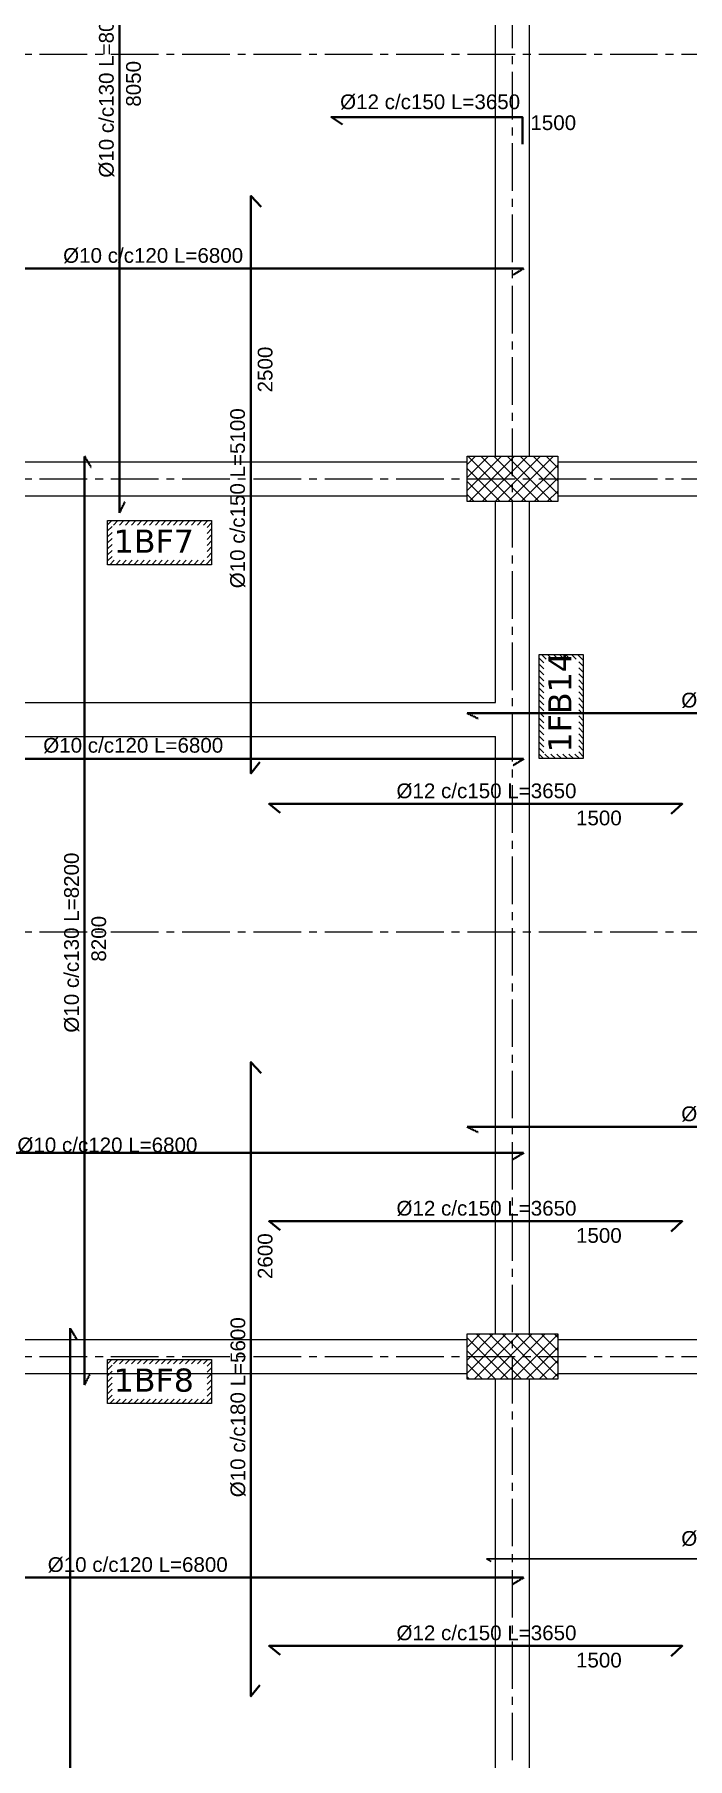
# Model space of a CAD drawing. Header units: inches. Extents: x -26151 to 62940, y -10194 to 246332.
# Drawn here: x -4550 to -3973, y 117471 to 118994 of the extents above; entities that cross this region are included whole.
import ezdxf

# ---------------------------------------------------------------- set-up
doc = ezdxf.new("R2010")
doc.units = ezdxf.units.IN
doc.header["$LTSCALE"] = 0.7
doc.header["$MEASUREMENT"] = 0
for name, pattern in [('ACAD_ISO10W100', [18, 12, -3, 0, -3]), ('CENTER2', [1.125, 0.75, -0.125, 0.125, -0.125]), ('DASHED2', [0.375, 0.25, -0.125])]:
    doc.linetypes.add(name, pattern=pattern)
doc.layers.get('0').update_dxf_attribs({"lineweight": 13})
doc.layers.get('Defpoints').update_dxf_attribs({"lineweight": 5})
for name, color, linetype, lineweight in [('axis', 254, 'ACAD_ISO10W100', 9), ('BEAM', 5, 'Continuous', 0), ('COLUMN', 4, 'Continuous', 20), ('hach', 9, 'Continuous', 9), ('hach 1', 254, 'Continuous', 9), ('hatch', 9, 'Continuous', 9), ('TEXT', 3, 'Continuous', 25), ('top renforcment', 7, 'Continuous', 40)]:
    doc.layers.add(name, color=color, linetype=linetype, lineweight=lineweight)
doc.styles.add('romanc', font='verdana.ttf', dxfattribs={"height": 250})
doc.styles.get("Standard").update_dxf_attribs({"font": 'arial.ttf', "height": 13})
doc.dimstyles.get("Standard").update_dxf_attribs({"dimtxt": 13, "dimasz": 5, "dimexe": 0.18, "dimexo": 0.0625, "dimgap": 6, "dimtad": 1, "dimdec": 0, "dimlfac": 10, "dimzin": 0, "dimdsep": 46, "dimtxsty": 'Standard', "dimblk": 'ARCHTICK', "dimcen": 0.09, "dimse1": 1, "dimse2": 1, "dimclrd": 1, "dimclre": 7, "dimclrt": 3, "dimadec": 0, "dimazin": 0, "dimtfac": 1, "dimtdec": 0, "dimtix": 1, "dimtofl": 0, "dimtmove": 0, "dimatfit": 3, "dimldrblk": 'ARCHTICK', "dimfxl": 0, "dimtolj": 1, "dimtzin": 0, "dimarcsym": 0})

# ---------------------------------------------------------------- blocks, each defined once
blk = doc.blocks.new('*D27')
at = {"layer": 'Defpoints', "color": 0, "transparency": 16777216}
for p in [(-4127.5, 118288.9, -26473), (-3977.5, 118288.9, -40395.4), (-3977.5, 118288.9)]:
    blk.add_point(p, dxfattribs=at)
at = {"layer": 'TEXT', "color": 3, "transparency": 16777216, "insert": (-4051.1, 118301.6), "char_height": 13, "attachment_point": 5}
blk.add_mtext('\\A1;1500', dxfattribs=at)
blk = doc.blocks.new('_ArchTick')
at = {"color": 0, "linetype": 'ByBlock', "lineweight": 0, "const_width": 0.15}
blk.add_lwpolyline([(-0.5, -0.5), (0.5, 0.5)], dxfattribs=at)
blk = doc.blocks.new('*D28')
at = {"layer": 'Defpoints', "color": 0, "transparency": 16777216}
for p in [(-4342.5, 118314.1), (-3977.5, 118314.1), (-3977.5, 118312.4)]:
    blk.add_point(p, dxfattribs=at)
at = {"layer": 'TEXT', "color": 3, "transparency": 16777216, "insert": (-4150.4, 118325.4), "char_height": 13, "attachment_point": 5}
blk.add_mtext('\\A1;%%C12 c/c150 L=3650', dxfattribs=at)
blk = doc.blocks.new('*D30')
at = {"layer": 'Defpoints', "color": 0, "transparency": 16777216}
for p in [(-4127.5, 117920.3, -26473), (-3977.5, 117920.3, -40395.4), (-3977.5, 117920.3)]:
    blk.add_point(p, dxfattribs=at)
at = {"layer": 'TEXT', "color": 3, "transparency": 16777216, "insert": (-4051.1, 117932.9), "char_height": 13, "attachment_point": 5}
blk.add_mtext('\\A1;1500', dxfattribs=at)
blk = doc.blocks.new('*D33')
at = {"layer": 'Defpoints', "color": 0, "transparency": 16777216}
for p in [(-4127.5, 117545.3, -26473), (-3977.5, 117545.3, -40395.4), (-3977.5, 117545.3)]:
    blk.add_point(p, dxfattribs=at)
at = {"layer": 'TEXT', "color": 3, "transparency": 16777216, "insert": (-4051.1, 117557.9), "char_height": 13, "attachment_point": 5}
blk.add_mtext('\\A1;1500', dxfattribs=at)
blk = doc.blocks.new('*D34')
at = {"layer": 'Defpoints', "color": 0, "transparency": 16777216}
for p in [(-4342.5, 117570.5), (-3977.5, 117570.5), (-3977.5, 117568.8)]:
    blk.add_point(p, dxfattribs=at)
at = {"layer": 'TEXT', "color": 3, "transparency": 16777216, "insert": (-4150.4, 117581.8), "char_height": 13, "attachment_point": 5}
blk.add_mtext('\\A1;%%C12 c/c150 L=3650', dxfattribs=at)
blk = doc.blocks.new('*D57')
at = {"layer": 'Defpoints', "color": 0, "lineweight": 30, "transparency": 16777216}
for p in [(-4167.5, 118394.2), (-3652.5, 118394.2, -38935.3), (-3652.5, 118392.5)]:
    blk.add_point(p, dxfattribs=at)
at = {"layer": 'TEXT', "color": 3, "transparency": 16777216, "insert": (-3898.8, 118405.5), "char_height": 13, "attachment_point": 5}
blk.add_mtext('\\A1;%%C10 c/c120 L=4900', dxfattribs=at)
blk = doc.blocks.new('*D59')
at = {"layer": 'Defpoints', "color": 0, "lineweight": 30, "transparency": 16777216}
for p in [(-4167.5, 118028.9), (-3652.5, 118028.9, -38935.3), (-3652.5, 118027.2)]:
    blk.add_point(p, dxfattribs=at)
at = {"layer": 'TEXT', "color": 3, "transparency": 16777216, "insert": (-3898.8, 118040.2), "char_height": 13, "attachment_point": 5}
blk.add_mtext('\\A1;%%C10 c/c120 L=4900', dxfattribs=at)
blk = doc.blocks.new('*D62')
at = {"layer": 'Defpoints', "color": 0, "lineweight": 15, "transparency": 16777216}
for p in [(-4167.5, 117653.9), (-3652.5, 117653.9, -38935.3), (-3652.5, 117652.2)]:
    blk.add_point(p, dxfattribs=at)
at = {"layer": 'TEXT', "color": 3, "transparency": 16777216, "insert": (-3898.8, 117665.2), "char_height": 13, "attachment_point": 5}
blk.add_mtext('\\A1;%%C10 c/c120 L=4900', dxfattribs=at)
blk = doc.blocks.new('*D76')
at = {"layer": 'Defpoints', "color": 0, "transparency": 16777216}
for p in [(-4333.3, 118086.1, -26473), (-4333.3, 118086.1), (-4333.3, 117826.1, -26473)]:
    blk.add_point(p, dxfattribs=at)
at = {"layer": 'TEXT', "color": 3, "transparency": 16777216, "insert": (-4345.9, 117914.7), "char_height": 13, "attachment_point": 5, "rotation": 90}
blk.add_mtext('\\A1;2600', dxfattribs=at)
blk = doc.blocks.new('*D77')
at = {"layer": 'Defpoints', "color": 0, "transparency": 16777216}
for p in [(-4358.5, 118086.1, 13922.4), (-4356.8, 118086.1), (-4358.5, 117526.1)]:
    blk.add_point(p, dxfattribs=at)
at = {"layer": 'TEXT', "color": 3, "transparency": 16777216, "insert": (-4369.8, 117781.3), "char_height": 13, "attachment_point": 5, "rotation": 90}
blk.add_mtext('\\A1;%%C10 c/c180 L=5600', dxfattribs=at)
blk = doc.blocks.new('*D80')
at = {"layer": 'Defpoints', "color": 0, "transparency": 16777216}
for p in [(-4333.3, 118851.1, -26473), (-4333.3, 118851.1), (-4333.3, 118601.1, -26473)]:
    blk.add_point(p, dxfattribs=at)
at = {"layer": 'TEXT', "color": 3, "transparency": 16777216, "insert": (-4345.9, 118697.7), "char_height": 13, "attachment_point": 5, "rotation": 90}
blk.add_mtext('\\A1;2500', dxfattribs=at)
blk = doc.blocks.new('*D81')
at = {"layer": 'Defpoints', "color": 0, "transparency": 16777216}
for p in [(-4358.5, 118851.1, 13922.4), (-4357.1, 118851.1), (-4358.5, 118341.1, -14106)]:
    blk.add_point(p, dxfattribs=at)
at = {"layer": 'TEXT', "color": 3, "transparency": 16777216, "insert": (-4370.1, 118584), "char_height": 13, "attachment_point": 5, "rotation": 90}
blk.add_mtext('\\A1;%%C10 c/c150 L=5100', dxfattribs=at)
blk = doc.blocks.new('*D95')
at = {"layer": 'Defpoints', "color": 0, "transparency": 16777216}
for p in [(-4493.1, 117851.1, -59863), (-4493.1, 117851.1), (-4493.1, 116891.1, -59863)]:
    blk.add_point(p, dxfattribs=at)
at = {"layer": 'TEXT', "color": 3, "transparency": 16777216, "insert": (-4505.7, 117360.6), "char_height": 13, "attachment_point": 5, "rotation": 90}
blk.add_mtext('\\A1;9600', dxfattribs=at)
blk = doc.blocks.new('*D96')
at = {"layer": 'Defpoints', "color": 0, "transparency": 16777216}
for p in [(-4518.2, 117851.1, -19467.6), (-4516.5, 117851.1), (-4518.2, 116891, -40395.4)]:
    blk.add_point(p, dxfattribs=at)
at = {"layer": 'TEXT', "color": 3, "transparency": 16777216, "insert": (-4529.5, 117357.3), "char_height": 13, "attachment_point": 5, "rotation": 90}
blk.add_mtext('\\A1;%%C10 c/c130 L=9600', dxfattribs=at)
blk = doc.blocks.new('*D98')
at = {"layer": 'Defpoints', "color": 0, "transparency": 16777216}
for p in [(-3945.6, 117851.1, -19467.6), (-3943.9, 117851.1), (-3945.6, 116891, -40395.4)]:
    blk.add_point(p, dxfattribs=at)
at = {"layer": 'TEXT', "color": 3, "transparency": 16777216, "insert": (-3956.9, 117357.3), "char_height": 13, "attachment_point": 5, "rotation": 90}
blk.add_mtext('\\A1;%%C10 c/c130 L=9600', dxfattribs=at)
blk = doc.blocks.new('*D101')
at = {"layer": 'Defpoints', "color": 0, "transparency": 16777216}
for p in [(-4480.3, 118621.1, -59863), (-4480.3, 118621.1), (-4480.3, 117801.1, -59863)]:
    blk.add_point(p, dxfattribs=at)
at = {"layer": 'TEXT', "color": 3, "transparency": 16777216, "insert": (-4492.9, 118195), "char_height": 13, "attachment_point": 5, "rotation": 90}
blk.add_mtext('\\A1;8200', dxfattribs=at)
blk = doc.blocks.new('*D102')
at = {"layer": 'Defpoints', "color": 0, "transparency": 16777216}
for p in [(-4505.5, 118621.1, -19467.6), (-4503.8, 118621.1), (-4505.5, 117801, -40395.4)]:
    blk.add_point(p, dxfattribs=at)
at = {"layer": 'TEXT', "color": 3, "transparency": 16777216, "insert": (-4516.8, 118191.6), "char_height": 13, "attachment_point": 5, "rotation": 90}
blk.add_mtext('\\A1;%%C10 c/c130 L=8200', dxfattribs=at)
blk = doc.blocks.new('*D107')
at = {"layer": 'Defpoints', "color": 0, "transparency": 16777216}
for p in [(-4449.5, 119376.1, -59863), (-4449.5, 119376.1), (-4449.5, 118571.1, -59863)]:
    blk.add_point(p, dxfattribs=at)
at = {"layer": 'TEXT', "color": 3, "transparency": 16777216, "insert": (-4462.2, 118950), "char_height": 13, "attachment_point": 5, "rotation": 90}
blk.add_mtext('\\A1;8050', dxfattribs=at)
blk = doc.blocks.new('*D108')
at = {"layer": 'Defpoints', "color": 0, "transparency": 16777216}
for p in [(-4474.7, 119376.1, -19467.6), (-4473, 119376.1), (-4474.7, 118571, -40395.4)]:
    blk.add_point(p, dxfattribs=at)
at = {"layer": 'TEXT', "color": 3, "transparency": 16777216, "insert": (-4486, 118946.6), "char_height": 13, "attachment_point": 5, "rotation": 90}
blk.add_mtext('\\A1;%%C10 c/c130 L=8050', dxfattribs=at)
blk = doc.blocks.new('*D117')
at = {"layer": 'Defpoints', "color": 0, "transparency": 16777216}
for p in [(-4167.8, 118902.9, -26473), (-4017.8, 118902.9, -40395.4), (-4017.8, 118902.9)]:
    blk.add_point(p, dxfattribs=at)
at = {"layer": 'TEXT', "color": 3, "transparency": 16777216, "insert": (-4091.4, 118915.6), "char_height": 13, "attachment_point": 5}
blk.add_mtext('\\A1;1500', dxfattribs=at)
blk = doc.blocks.new('*D124')
at = {"layer": 'Defpoints', "color": 0, "transparency": 16777216}
for p in [(-4342.5, 117945.5), (-3977.5, 117945.5), (-3977.5, 117943.8)]:
    blk.add_point(p, dxfattribs=at)
at = {"layer": 'TEXT', "color": 3, "transparency": 16777216, "insert": (-4150.4, 117956.8), "char_height": 13, "attachment_point": 5}
blk.add_mtext('\\A1;%%C12 c/c150 L=3650', dxfattribs=at)
blk = doc.blocks.new('*D1353')
at = {"layer": 'Defpoints', "color": 0, "transparency": 16777216}
for p in [(-4392.3, 118922.6), (-4027.3, 118922.6), (-4027.3, 118920.9)]:
    blk.add_point(p, dxfattribs=at)
at = {"layer": 'TEXT', "color": 3, "transparency": 16777216, "insert": (-4200.2, 118933.9), "char_height": 13, "attachment_point": 5}
blk.add_mtext('\\A1;%%C12 c/c150 L=3650', dxfattribs=at)
blk = doc.blocks.new('*D1359')
at = {"layer": 'Defpoints', "color": 0, "transparency": 16777216}
for p in [(-4835.2, 118786.9), (-4160.2, 118786.9, -19467.6), (-4160.2, 118785.2)]:
    blk.add_point(p, dxfattribs=at)
at = {"layer": 'TEXT', "color": 3, "transparency": 16777216, "insert": (-4444.9, 118798.2), "char_height": 13, "attachment_point": 5}
blk.add_mtext('\\A1;%%C10 c/c120 L=6800', dxfattribs=at)
blk = doc.blocks.new('*D1360')
at = {"layer": 'Defpoints', "color": 0, "transparency": 16777216}
for p in [(-4875.6, 118001.4), (-4200.5, 118001.4, -19467.6), (-4200.5, 117999.7)]:
    blk.add_point(p, dxfattribs=at)
at = {"layer": 'TEXT', "color": 3, "transparency": 16777216, "insert": (-4485.3, 118012.7), "char_height": 13, "attachment_point": 5}
blk.add_mtext('\\A1;%%C10 c/c120 L=6800', dxfattribs=at)
blk = doc.blocks.new('*D1361')
at = {"layer": 'Defpoints', "color": 0, "transparency": 16777216}
for p in [(-4848.8, 117630.8), (-4173.8, 117630.8, -19467.6), (-4173.8, 117629.1)]:
    blk.add_point(p, dxfattribs=at)
at = {"layer": 'TEXT', "color": 3, "transparency": 16777216, "insert": (-4458.5, 117642.1), "char_height": 13, "attachment_point": 5}
blk.add_mtext('\\A1;%%C10 c/c120 L=6800', dxfattribs=at)
blk = doc.blocks.new('*D1369')
at = {"layer": 'Defpoints', "color": 0, "lineweight": 30, "transparency": 16777216}
for p in [(-4852.8, 118354.3), (-4177.8, 118354.3, -19467.6), (-4177.8, 118352.6)]:
    blk.add_point(p, dxfattribs=at)
at = {"layer": 'TEXT', "color": 3, "transparency": 16777216, "insert": (-4462.5, 118365.6), "char_height": 13, "attachment_point": 5}
blk.add_mtext('\\A1;%%C10 c/c120 L=6800', dxfattribs=at)

msp = doc.modelspace()

# ---------------------------------------------------------------- hatches: boundary and pattern name
at = {"layer": 'hach 1', "linetype": 'ByBlock'}
h = msp.add_hatch(dxfattribs=at)
h.set_pattern_fill('ANSI31', color=256, scale=30, style=0)
h.set_pattern_definition([(45, (7972.2234, -1113.8168), (-2.65165043, 2.65165043), [])])
h.paths.add_polyline_path([(-4393.23, 118564.35), (-4485.17, 118564.35), (-4485.17, 118525.35), (-4393.23, 118525.35)])
h.paths.add_polyline_path([(-4397.23, 118560.35), (-4397.23, 118529.35), (-4481.17, 118529.35), (-4481.17, 118560.35)], flags=16)
h = msp.add_hatch(dxfattribs=at)
h.set_pattern_fill('ANSI31', color=256, scale=30, angle=90, style=0)
h.set_pattern_definition([(135, (115574.3223, 130811.4942), (-2.65165043, -2.65165043), [])])
h.paths.add_polyline_path([(-4103.85, 118446.04), (-4103.85, 118354.1), (-4064.85, 118354.1), (-4064.85, 118446.04)])
h.paths.add_polyline_path([(-4099.85, 118442.04), (-4068.85, 118442.04), (-4068.85, 118358.1), (-4099.85, 118358.1)], flags=16)
h = msp.add_hatch(dxfattribs=at)
h.set_pattern_fill('ANSI31', color=256, scale=30, style=0)
h.set_pattern_definition([(45, (7972.2234, -1854.6633), (-2.65165043, 2.65165043), [])])
h.paths.add_polyline_path([(-4393.23, 117823.5), (-4485.17, 117823.5), (-4485.17, 117784.5), (-4393.23, 117784.5)])
h.paths.add_polyline_path([(-4397.23, 117819.5), (-4397.23, 117788.5), (-4481.17, 117788.5), (-4481.17, 117819.5)], flags=16)
at = {"layer": 'hatch', "ltscale": 0.5}
h = msp.add_hatch(dxfattribs=at)
h.set_pattern_fill('NET', color=256, scale=65, angle=45, style=0)
h.set_pattern_definition([(45, (-467327.696, -142612.6286), (-5.7452426, 5.7452426), []), (135, (-467327.696, -142612.6286), (-5.7452426, -5.7452426), [])])
h.paths.add_polyline_path([(-4167.5, 118621.08), (-4087.5, 118621.08), (-4087.5, 118581.08), (-4167.5, 118581.08)])
h = msp.add_hatch(dxfattribs=at)
h.set_pattern_fill('NET', color=256, scale=65, angle=45, style=0)
h.set_pattern_definition([(45, (-467327.696, -142587.6286), (-5.7452426, 5.7452426), []), (135, (-467327.696, -142587.6286), (-5.7452426, -5.7452426), [])])
h.paths.add_polyline_path([(-4167.5, 117846.08), (-4087.5, 117846.08), (-4087.5, 117806.08), (-4167.5, 117806.08)])

# ---------------------------------------------------------------- linework, layer by layer
at = {"layer": 'axis', "linetype": 'CENTER2', "ltscale": 80}
for p, q in [((-4127.5, 116398.51), (-4127.5, 119991.98)), ((-5553.2, 118976.08), (-2945.95, 118976.08)), ((-5553.2, 118601.08), (-2945.95, 118601.08)), ((-5553.2, 118201.08), (-2945.95, 118201.08)), ((-5553.2, 117826.08), (-2945.95, 117826.08))]:
    msp.add_line(p, q, dxfattribs=at)
at = {"layer": 'BEAM', "linetype": 'Continuous'}
for p, q in [((-4142.5, 118621.08), (-4142.5, 119331.08)), ((-4112.5, 118621.08), (-4112.5, 119331.08)), ((-4752.5, 118616.08), (-4167.5, 118616.08)), ((-4087.5, 118616.08), (-3715.5, 118616.08)), ((-5179.5, 118586.08), (-4167.5, 118586.08)), ((-4142.5, 118403.58), (-4142.5, 118581.08)), ((-4112.5, 117846.08), (-4112.5, 118581.08)), ((-4087.5, 118586.08), (-3715.5, 118586.08)), ((-4142.5, 117846.08), (-4142.5, 118373.58)), ((-4727.5, 117841.08), (-4167.5, 117841.08)), ((-4087.5, 117841.08), (-3715.5, 117841.08)), ((-4727.5, 117811.08), (-4167.5, 117811.08)), ((-4087.5, 117811.08), (-3715.5, 117811.08)), ((-4142.5, 116936.08), (-4142.5, 117806.08)), ((-4112.5, 116936.08), (-4112.5, 117806.08))]:
    msp.add_line(p, q, dxfattribs=at)
at = {"layer": 'COLUMN'}
for points in [[(-4167.5, 118621.08), (-4087.5, 118621.08), (-4087.5, 118581.08), (-4167.5, 118581.08)], [(-4167.5, 117846.08), (-4087.5, 117846.08), (-4087.5, 117806.08), (-4167.5, 117806.08)]]:
    msp.add_lwpolyline(points, close=True, dxfattribs=at)
at = {"layer": 'hach', "color": 5, "linetype": 'ByBlock'}
for p, q in [((-4719.5, 118403.58), (-4142.5, 118403.58)), ((-4752.5, 118373.58), (-4142.5, 118373.58)), ((-3660.5, 117647.52), (-4150.5, 117647.52))]:
    msp.add_line(p, q, dxfattribs=at)
at = {"layer": 'hach', "color": 4, "linetype": 'ByBlock', "lineweight": 30}
for p, q in [((-3660.5, 117647.52), (-4150.5, 117647.52)), ((-4150.5, 117647.52), (-4146.32, 117644.97))]:
    msp.add_line(p, q, dxfattribs=at)
at = {"layer": 'hach 1', "linetype": 'ByBlock'}
for points in [[(-4485.17, 118564.35), (-4393.23, 118564.35), (-4393.23, 118525.35), (-4485.17, 118525.35)], [(-4103.85, 118354.1), (-4103.85, 118446.04), (-4064.85, 118446.04), (-4064.85, 118354.1)], [(-4485.17, 117823.5), (-4393.23, 117823.5), (-4393.23, 117784.5), (-4485.17, 117784.5)]]:
    msp.add_lwpolyline(points, close=True, dxfattribs=at)
at = {"layer": 'top renforcment', "color": 4, "linetype": 'DASHED2', "ltscale": 2}
for points, elevation in [([(-4469.93, 118580.79), (-4474.73, 118571.05), (-4474.73, 119376.08), (-4468.92, 119366.34)], 34486.2), ([(-4782.79, 118782.09), (-4792.54, 118786.89), (-4117.51, 118786.89), (-4127.25, 118781.07)], -5909.18), ([(-4500.69, 117810.79), (-4505.49, 117801.05), (-4505.49, 118621.08), (-4499.67, 118611.34)], 34486.2), ([(-4157.79, 118389.43), (-4167.54, 118394.24), (-3652.5, 118394.24), (-3662.24, 118388.42)], -5909.18), ([(-4782.79, 118348.97), (-4792.54, 118353.77), (-4117.51, 118353.77), (-4127.25, 118347.95)], -5909.18), ([(-4157.79, 118024.1), (-4167.54, 118028.91), (-3652.5, 118028.91), (-3662.24, 118023.09)], -5909.18), ([(-4782.79, 118001.04), (-4792.54, 118005.85), (-4117.51, 118005.85), (-4127.25, 118000.03)], -5909.18), ([(-4513.46, 116900.79), (-4518.26, 116891.05), (-4518.26, 117851.08), (-4512.45, 117841.34)], 34486.2), ([(-4782.79, 117626.04), (-4792.53, 117630.85), (-4117.5, 117630.85), (-4127.25, 117625.03)], -5909.18)]:
    msp.add_lwpolyline(points, dxfattribs=dict(at, elevation=elevation))
at = {"layer": 'top renforcment', "color": 3}
msp.add_lwpolyline([(-4277.69, 118914.04), (-4287.43, 118920.7), (-4118.62, 118920.69), (-4118.62, 118896.73)], dxfattribs=at)
for points, elevation in [([(-4350.62, 118350.83), (-4358.48, 118341.08), (-4358.49, 118851.09), (-4349.6, 118841.35)], 1096.17), ([(-4332.75, 118306.27), (-4342.5, 118314.13), (-3977.5, 118314.13), (-3987.24, 118305.25)], -13009.85), ([(-4350.62, 117535.83), (-4358.48, 117526.09), (-4358.49, 118086.09), (-4349.6, 118076.35)], 1096.17), ([(-4332.75, 117937.62), (-4342.5, 117945.49), (-3977.5, 117945.49), (-3987.24, 117936.61)], -13009.85), ([(-4332.75, 117562.62), (-4342.5, 117570.49), (-3977.5, 117570.49), (-3987.24, 117561.61)], -13009.85)]:
    msp.add_lwpolyline(points, dxfattribs=dict(at, elevation=elevation))

# ---------------------------------------------------------------- texts
at = {"layer": 'TEXT', "style": 'romanc'}
for s, p in [('1BF7', (-4479.79, 118535.92)), ('1BF8', (-4479.79, 117795.07))]:
    msp.add_text(s, height=20.4, dxfattribs=at).set_placement(p)
msp.add_text('1FB14', height=20.4, rotation=90, dxfattribs=at).set_placement((-4075.41, 118359.48))

# ---------------------------------------------------------------- dimensions: what is measured, and where the dimension line sits
at = {"layer": 'TEXT'}
for base, p1, p2, text, picture, middle in [((-4473.01, 119376.08, 47496.06), (-4474.7, 118571.05, 7100.68), (-4474.7, 119376.08, 28028.42), '%%C10 c/c130 L=<>', '*D108', (-4473.01, 118946.65, 47496.06)), ((-4357.06, 118851.09, 14106.02), (-4358.46, 118341.08), (-4358.46, 118851.09, 28028.42), '%%C10 c/c150 L=<>', '*D81', (-4357.06, 118584, 14106.02)), ((-4503.76, 118621.08, 47496.06), (-4505.46, 117801.05, 7100.68), (-4505.46, 118621.08, 28028.42), '%%C10 c/c130 L=<>', '*D102', (-4503.76, 118191.65, 47496.06)), ((-4356.76, 118086.09, 14106.02), (-4358.46, 117526.09, 14106.02), (-4358.46, 118086.09, 28028.42), '%%C10 c/c180 L=<>', '*D77', (-4356.76, 117781.26, 14106.02)), ((-4516.54, 117851.08, 47496.06), (-4518.23, 116891.05, 7100.68), (-4518.23, 117851.08, 28028.42), '%%C10 c/c130 L=<>', '*D96', (-4516.54, 117357.26, 47496.06)), ((-3943.89, 117851.08, 47496.06), (-3945.59, 116891.05, 7100.68), (-3945.59, 117851.08, 28028.42), '%%C10 c/c130 L=<>', '*D98', (-3943.89, 117357.26, 47496.06))]:
    dim = msp.add_linear_dim(base=base, p1=p1, p2=p2, angle=90, text=text, dimstyle='Standard', override={"dimsd1": 1, "dimsd2": 1, "dimfxl": 0.1, "dimfxlon": 1}, dxfattribs=at)
    dim.commit()
    dim.dimension.update_dxf_attribs({"geometry": picture, "text_midpoint": middle, "dimtype": 160})
for base, p1, p2, angle, picture, middle in [((-4449.54, 119376.08, 59863.02), (-4449.54, 118571.08), (-4449.54, 119376.08), 90, '*D107', (-4449.54, 118949.97, 59863.02)), ((-4017.85, 118902.92), (-4167.85, 118902.92, -26472.98), (-4017.85, 118902.92, -40395.38), 360, '*D117', (-4091.42, 118902.92)), ((-4333.29, 118851.09, 26472.98), (-4333.29, 118601.09), (-4333.29, 118851.09), 90, '*D80', (-4333.29, 118697.68, 26472.98)), ((-4480.3, 118621.08, 59863.02), (-4480.3, 117801.08), (-4480.3, 118621.08), 90, '*D101', (-4480.3, 118194.97, 59863.02)), ((-3977.5, 118288.94, 12366.96), (-4127.5, 118288.94, -14106.02), (-3977.5, 118288.94, -28028.42), 360, '*D27', (-4051.07, 118288.94, 12366.96)), ((-4333.29, 118086.09, 26472.98), (-4333.29, 117826.09), (-4333.29, 118086.09), 90, '*D76', (-4333.29, 117914.7, 26472.98)), ((-3977.5, 117920.3, 12366.96), (-4127.5, 117920.3, -14106.02), (-3977.5, 117920.3, -28028.42), 360, '*D30', (-4051.07, 117920.3, 12366.96)), ((-4493.07, 117851.08, 59863.02), (-4493.07, 116891.08), (-4493.07, 117851.08), 90, '*D95', (-4493.07, 117360.58, 59863.02)), ((-3977.5, 117545.3, 12366.96), (-4127.5, 117545.3, -14106.02), (-3977.5, 117545.3, -28028.42), 360, '*D33', (-4051.07, 117545.3, 12366.96))]:
    dim = msp.add_linear_dim(base=base, p1=p1, p2=p2, angle=angle, dimstyle='Standard', override={"dimsd1": 1, "dimsd2": 1, "dimfxl": 0.1, "dimfxlon": 1}, dxfattribs=at)
    dim.commit()
    dim.dimension.update_dxf_attribs({"geometry": picture, "text_midpoint": middle, "dimtype": 161})
for base, p1, p2, text, picture, middle in [((-4027.34, 118920.92), (-4392.34, 118922.62), (-4027.34, 118922.62), '%%C12 c/c150 L=<>', '*D1353', (-4200.21, 118920.92)), ((-4160.21, 118785.17, 7100.68), (-4835.24, 118786.86, 7100.68), (-4160.21, 118786.86, -12366.96), '%%C10 c/c120 L=6800', '*D1359', (-4444.95, 118785.17, 7100.68)), ((-3652.5, 118392.51, 7100.68), (-4167.54, 118394.21, 7100.68), (-3652.5, 118394.21, -31834.6), '%%C10 c/c120 L=4900', '*D57', (-3898.83, 118392.51, 7100.68)), ((-4177.8, 118352.6, 7100.68), (-4852.82, 118354.3, 7100.68), (-4177.8, 118354.3, -12366.96), '%%C10 c/c120 L=6800', '*D1369', (-4462.53, 118352.6, 7100.68)), ((-3977.5, 118312.41), (-4342.5, 118314.1), (-3977.5, 118314.1), '%%C12 c/c150 L=<>', '*D28', (-4150.37, 118312.41)), ((-3652.5, 118027.18, 7100.68), (-4167.54, 118028.88, 7100.68), (-3652.5, 118028.88, -31834.6), '%%C10 c/c120 L=4900', '*D59', (-3898.83, 118027.18, 7100.68)), ((-4200.53, 117999.71, -11818.36), (-4875.56, 118001.41, -11818.36), (-4200.53, 118001.41, -31285.99), '%%C10 c/c120 L=6800', '*D1360', (-4485.26, 117999.71, -11818.36)), ((-3977.5, 117943.77), (-4342.5, 117945.46), (-3977.5, 117945.46), '%%C12 c/c150 L=<>', '*D124', (-4150.37, 117943.77)), ((-3652.5, 117652.18, 7100.68), (-4167.53, 117653.88, 7100.68), (-3652.5, 117653.88, -31834.6), '%%C10 c/c120 L=4900', '*D62', (-3898.83, 117652.18, 7100.68)), ((-4173.81, 117629.12, 7100.68), (-4848.84, 117630.82, 7100.68), (-4173.81, 117630.82, -12366.96), '%%C10 c/c120 L=6800', '*D1361', (-4458.54, 117629.12, 7100.68)), ((-3977.5, 117568.77), (-4342.5, 117570.46), (-3977.5, 117570.46), '%%C12 c/c150 L=<>', '*D34', (-4150.37, 117568.77))]:
    dim = msp.add_linear_dim(base=base, p1=p1, p2=p2, text=text, dimstyle='Standard', override={"dimsd1": 1, "dimsd2": 1, "dimfxl": 0.1, "dimfxlon": 1}, dxfattribs=at)
    dim.commit()
    dim.dimension.update_dxf_attribs({"geometry": picture, "text_midpoint": middle, "dimtype": 160})

doc.saveas('drawing.dxf')
